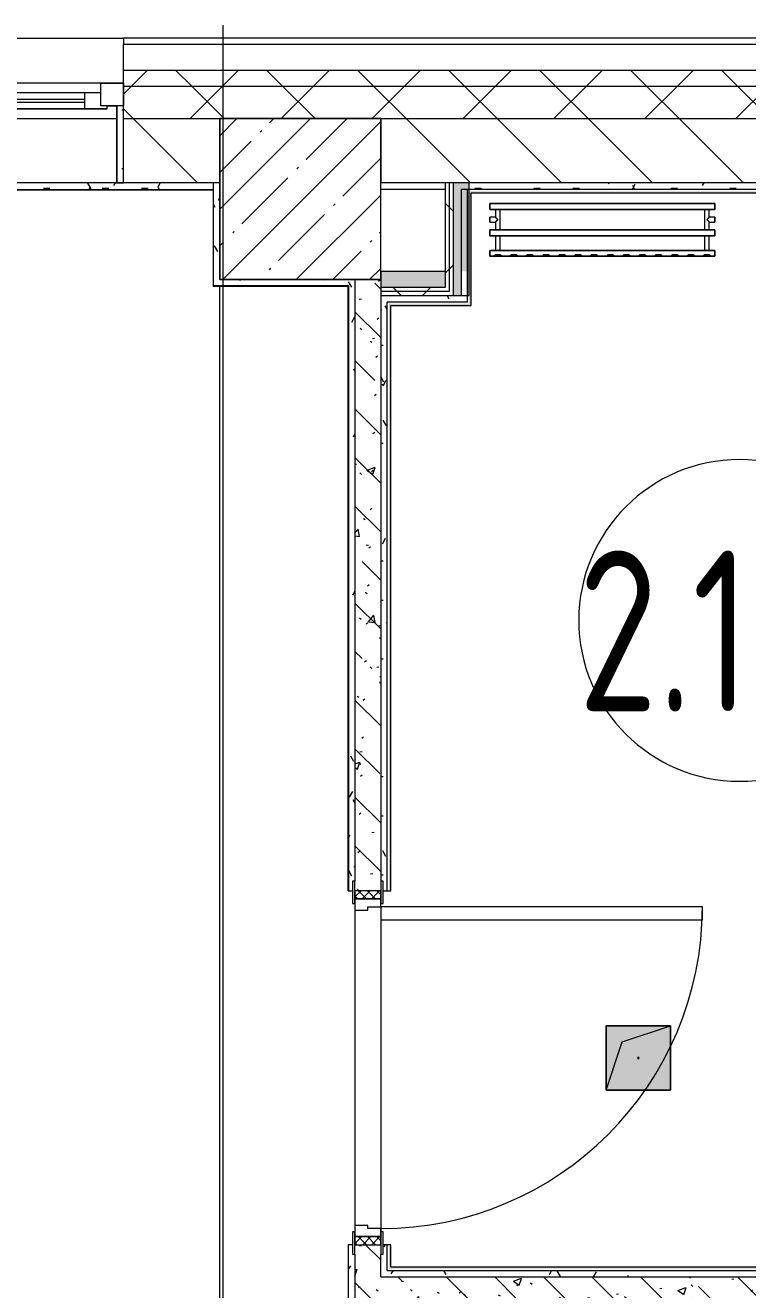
# Model space of a CAD drawing. Header units: millimetres. Extents: x -1113 to 415037, y -3642 to 354837.
# Drawn here: x 228817 to 231063, y 23460 to 27390 of the extents above; entities that cross this region are included whole.
import ezdxf

# ---------------------------------------------------------------- set-up
doc = ezdxf.new("R2010")
doc.units = ezdxf.units.MM
for name, color, linetype, lineweight in [('A-AREA-IDEN', 7, 'Continuous', 9), ('A-DOOR-2', 7, 'Continuous', 5), ('A-DOOR-FRAM-2', 7, 'Continuous', 5), ('A-FLOR', 7, 'Continuous', 9), ('A-GENM', 7, 'Continuous', 9), ('A-GLAZ', 7, 'Continuous', 9), ('A-GLAZ-1', 7, 'Continuous', 5), ('A-WALL', 7, 'Continuous', 5), ('I-WALL', 7, 'Continuous', 5), ('S-COLS', 7, 'Continuous', 9), ('S-COLS-1', 7, 'Continuous', 5), ('Оси', 7, 'Continuous', 9)]:
    doc.layers.add(name, color=color, linetype=linetype, lineweight=lineweight)
doc.layers.add('A-AREA-PATT-2', color=7, linetype='Continuous', lineweight=5, true_color=0xcde0ef, transparency=1)
for name, color, linetype, lineweight, true_color in [('A-DOOR-1', 7, 'Continuous', 5, 0xc0c0c0), ('A-DOOR-FRAM-1', 7, 'Continuous', 5, 0xc0c0c0), ('A-WALL-1', 9, 'Continuous', 5, 0x808080), ('A-WALL-FNSH-1', 9, 'Continuous', 5, 0x808080), ('M-EQPM-1', 7, 'Continuous', 9, 0xb2b2b2)]:
    doc.layers.add(name, color=color, linetype=linetype, lineweight=lineweight, true_color=true_color)
doc.styles.add('СПДС', font='ГОСТ тип А.ttf', dxfattribs={"width": 0.9})
pattern_1 = [(135, (148772.12, -1e-08), (-150.8683, -150.8683), [213.36, -35.56, 7.112, -35.56]), (135, (148772.12, 150.77), (-150.8683, -150.8683), []), (50, (148772.12, -1e-08), (255.05767, -22.3145), [26.67, -293.37]), (355, (148772.12, -1e-08), (-49.3404, 267.47914), [21.336, -234.696]), (100.451, (148793.38, -1.86), (205.7195, 245.16356), [22.666, -249.326]), (46.184, (148772.12, 71.12), (379.511, -58.86), [40.005, -440.055]), (96.636, (148803.75, 66.2), (332.3634, 346.3991), [33.999, -373.989]), (351.184, (148772.12, 71.12), (332.3669, 346.3953), [32.004, -352.044]), (21, (148807.68, 53.34), (212.26017, -143.1711), [26.67, -293.37]), (326, (148807.68, 53.34), (86.5224, 257.8632), [21.336, -234.696]), (71.451, (148825.37, 41.4), (298.78395, 114.6901), [22.666, -249.326]), (37.5, (148772.12, -1e-08), (4.32385, 118.37751), [6.706, -225.146, 6.706, -231.546, -235.585]), (37.5, (148772.12, -1e-08), (4.32385, 118.37751), [-470.103, 6.706, -228.879]), (7.5, (148772.12, -1e-08), (93.54758, 140.2533), [6.706, -129.134, 6.706, -219.812, -89.789]), (7.5, (148772.12, -1e-08), (93.54758, 140.2533), [-362.356, 6.706, -83.083]), (327.5, (148692.82, -1e-08), (189.82734, -8.02019), [6.706, -82.194, 6.706, -270.662, -368.046]), (327.5, (148692.82, -1e-08), (189.82734, -8.02019), [-366.268, 6.706, -361.34]), (317.5, (148657.26, -1e-08), (207.38114, 35.59764), [6.706, -108.864, 6.706, -177.495, -261.366]), (317.5, (148657.26, -1e-08), (207.38114, 35.59764), [-299.771, 6.706, -254.66])]
pattern_2 = [(45, (148772.12, -1e-08), (-141.42136, 141.42136), []), (135, (148772.12, -1e-08), (-141.42136, -141.42136), [])]
pattern_3 = [(0, (148772.123, -1e-08), (243.84, 60.96), [20.117, -162.763, 20.117, -162.763, -975.36]), (0, (148772.123, -1e-08), (243.84, 60.96), [-365.76, 20.117, -345.643, 20.117, -162.763, -426.72]), (0, (148772.123, -1e-08), (243.84, 60.96), [-914.4, 20.117, -101.803, 20.117, -284.683]), (120, (148863.563, 30.48), (-174.71291, 180.691634), [20.117, -162.763, 20.117, -162.763, -975.36]), (120, (148863.563, 30.48), (-174.71291, 180.691634), [-365.76, 20.117, -345.643, 20.117, -162.763, -426.72]), (120, (148863.563, 30.48), (-174.71291, 180.691634), [-914.4, 20.117, -101.803, 20.117, -284.683]), (240, (148894.043, 152.4), (-69.12709, -241.651634), [20.117, -162.763, 20.117, -162.763, -975.36]), (240, (148894.043, 152.4), (-69.12709, -241.651634), [-365.76, 20.117, -345.643, 20.117, -162.763, -426.72]), (240, (148894.043, 152.4), (-69.12709, -241.651634), [-914.4, 20.117, -101.803, 20.117, -284.683])]
pattern_4 = [(45, (148772.12, -1e-08), (-212.132, 212.132), []), (135, (148772.12, -1e-08), (-212.132, -212.132), [])]

# ---------------------------------------------------------------- blocks, each defined once
blk = doc.blocks.new('110_Дверь_СКБ_1Ст_Внутренняя1 - Д-4 1100x2100h_су мгн-32391219-Объем проектирования 2 этажа')
at = {"layer": 'A-DOOR-2'}
h = blk.add_hatch(dxfattribs=at)
h.set_pattern_fill('FP_199', color=256, style=0, pattern_type=2)
h.set_pattern_definition([(135, (1751.41, 104.685), (-14.14214, -14.14214), []), (225, (1751.41, 104.685), (14.14214, -14.14214), [])])
h.paths.add_polyline_path([(562.5, -18.8), (562.5, 40), (537.5, 38.2), (537.5, -40), (562.5, -40)])
at = {"layer": 'A-DOOR-FRAM-2'}
h = blk.add_hatch(dxfattribs=at)
h.set_pattern_fill('FP_200', color=256, style=0, pattern_type=2)
h.set_pattern_definition([(45, (-371.384, 104.685), (-14.1421, 14.1421), []), (135, (-371.384, 104.685), (-14.1421, -14.1421), [])])
h.paths.add_polyline_path([(-512.5, -39.7), (-512.5, 40), (-537.5, 40), (-537.5, -40), (-512.5, -40)])
at = {"layer": 'A-DOOR-1'}
for p, q in [((-487.5, 1040), (-487.5, 40)), ((-447.5, 1040), (-487.5, 1040)), ((-447.5, 40), (-447.5, 1040)), ((-487.5, 40), (-447.5, 40))]:
    blk.add_line(p, q, dxfattribs=at)
blk.add_arc((-487.5, 40), 1000, 360, 90, dxfattribs=at)
at = {"layer": 'A-DOOR-FRAM-1'}
for p, q in [((-497.5, 48), (-567.5, 48)), ((-567.5, 48), (-567.5, 40)), ((-567.5, 40), (-497.5, 40)), ((-512.5, 40), (-537.5, 40)), ((-537.5, 40), (-537.5, -40)), ((-487.5, 40), (-512.5, 40)), ((-512.5, 40), (-512.5, -40)), ((-512.5, -40), (-512.5, 40)), ((-497.5, 40), (-512.5, 40)), ((-512.5, 40), (-512.5, 39)), ((-497.5, 40), (-497.5, 48)), ((-497.5, 39), (-497.5, 40)), ((-487.5, 0), (-487.5, 40)), ((512.5, 40), (512.5, 0)), ((537.5, 40), (512.5, 40)), ((592.5, 48), (522.5, 48)), ((522.5, 48), (522.5, 40)), ((537.5, 40), (522.5, 40)), ((522.5, 40), (522.5, 39)), ((522.5, 40), (592.5, 40)), ((537.5, -40), (537.5, 40)), ((562.5, 40), (537.5, 40)), ((537.5, 40), (537.5, -40)), ((537.5, 39), (537.5, 40)), ((562.5, -40), (562.5, 40)), ((592.5, 40), (592.5, 48)), ((-512.5, 39), (-497.5, 39)), ((-477.5, 0), (-487.5, 0)), ((-477.5, -40), (-477.5, 0)), ((512.5, 0), (502.5, 0)), ((502.5, 0), (502.5, -40)), ((522.5, 39), (537.5, 39)), ((-497.5, -39), (-512.5, -39)), ((-512.5, -39), (-512.5, -40)), ((-497.5, -40), (-497.5, -39)), ((537.5, -39), (522.5, -39)), ((522.5, -39), (522.5, -40)), ((537.5, -40), (537.5, -39)), ((-497.5, -40), (-567.5, -40)), ((-567.5, -40), (-567.5, -48)), ((-567.5, -48), (-497.5, -48)), ((-537.5, -40), (-512.5, -40)), ((-512.5, -40), (-477.5, -40)), ((-512.5, -40), (-497.5, -40)), ((-497.5, -48), (-497.5, -40)), ((502.5, -40), (537.5, -40)), ((522.5, -40), (537.5, -40)), ((592.5, -40), (522.5, -40)), ((522.5, -40), (522.5, -48)), ((522.5, -48), (592.5, -48)), ((537.5, -40), (562.5, -40)), ((592.5, -48), (592.5, -40))]:
    blk.add_line(p, q, dxfattribs=at)
blk = doc.blocks.new('120_Окно_СКБ_2Ст - 120_Окно_СКБ_2Ст 2500х2500 _мал створка справа_-23206729-Объем проектирования 2 этажа')
at = {"layer": 'A-GLAZ'}
for p, q in [((-1250, -75), (-1250, -5)), ((-1250, -5), (-1180, -5)), ((-1180, -5), (-1180, -75)), ((350, -35), (-1180, -35)), ((-1180, -35), (-1180, -75)), ((-1130, -85), (-1130, -35)), ((300, -85), (300, -35)), ((350, -75), (350, -5)), ((350, -5), (420, -5)), ((350, -75), (350, -35)), ((420, -5), (420, -75)), ((1180, -35), (420, -35)), ((420, -35), (420, -75)), ((470, -85), (470, -35)), ((1130, -85), (1130, -35)), ((1180, -75), (1180, -5)), ((1180, -5), (1250, -5)), ((1180, -75), (1180, -35)), ((1250, -5), (1250, -75)), ((-1180, -75), (-1250, -75)), ((-1180, -75), (-1200, -75)), ((-1200, -75), (-1200, -85)), ((420, -75), (350, -75)), ((370, -75), (350, -75)), ((370, -85), (370, -75)), ((420, -75), (400, -75)), ((400, -75), (400, -85)), ((1250, -75), (1180, -75)), ((1200, -75), (1180, -75)), ((1200, -85), (1200, -75)), ((-1200, -85), (370, -85)), ((370, -85), (-1200, -85)), ((400, -85), (1200, -85)), ((1200, -85), (400, -85))]:
    blk.add_line(p, q, dxfattribs=at)
at = {"layer": 'A-GLAZ-1'}
for p, q in [((1250, -5), (-1250, -5)), ((-1230, -75), (-1200, -75)), ((-1130, -55), (300, -55)), ((300, -65), (-1130, -65)), ((370, -75), (400, -75)), ((470, -55), (1130, -55)), ((1130, -65), (470, -65)), ((1200, -75), (1230, -75))]:
    blk.add_line(p, q, dxfattribs=at)
blk = doc.blocks.new('GM_Отверстие прямоугольное _в плите_ - Отверстие-V379-Объем проектирования 2 этажа')
at = {"layer": 'A-GENM'}
for p, q in [((-100, -100), (-100, 100)), ((-100, 100), (100, 100)), ((100, 100), (-100, 100)), ((-100, 100), (-100, -100)), ((-50, 50), (100, 100)), ((100, 100), (100, -100)), ((100, -100), (100, 100)), ((-100, -100), (-50, 50)), ((100, -100), (-100, -100)), ((-100, -100), (100, -100))]:
    blk.add_line(p, q, dxfattribs=at)
for start, end in [(360, 180), (180, 360)]:
    blk.add_arc((0, 0), 2.5, start, end, dxfattribs=at)
blk = doc.blocks.new('radiator_prado_classic_z_tip_30_po exemplyaru - Classic Z Тип 30-500-V457-Объем проектирования 2 этажа')
at = {"layer": 'M-EQPM-1'}
for p, q in [((0, 228), (0, 210)), ((700, 228), (0, 228)), ((0, 210), (0, 228)), ((0, 228), (12.5, 228)), ((0, 210), (700, 210)), ((17.8, 210), (0, 210)), ((12.5, 228), (37.5, 228)), ((37.5, 228), (12.5, 228)), ((12.5, 228), (37.5, 228)), ((12.5, 228), (17.5, 223)), ((12.5, 228), (17.5, 223)), ((32.5, 223), (17.5, 223)), ((17.5, 223), (32.5, 223)), ((17.5, 210), (17.5, 164)), ((17.5, 210), (17.5, 164)), ((17.8, 210), (17.5, 210)), ((17.5, 210), (17.8, 210)), ((17.8, 210), (17.5, 210)), ((17.5, 210), (26.9, 210)), ((28.7, 210), (17.8, 210)), ((17.8, 210), (32.2, 210)), ((32.2, 210), (17.8, 210)), ((26.9, 210), (32.5, 210)), ((32.2, 210), (28.7, 210)), ((32.5, 210), (32.2, 210)), ((32.2, 210), (32.5, 210)), ((32.5, 210), (32.2, 210)), ((667.8, 210), (32.2, 210)), ((32.5, 223), (37.5, 228)), ((37.5, 228), (32.5, 223)), ((32.5, 164), (32.5, 210)), ((32.5, 164), (32.5, 210)), ((37.5, 228), (62.5, 228)), ((62.5, 228), (87.5, 228)), ((87.5, 228), (62.5, 228)), ((62.5, 228), (87.5, 228)), ((62.5, 228), (67.5, 223)), ((62.5, 228), (67.5, 223)), ((82.5, 223), (67.5, 223)), ((67.5, 223), (82.5, 223)), ((82.5, 223), (87.5, 228)), ((87.5, 228), (82.5, 223)), ((87.5, 228), (112.5, 228)), ((112.5, 228), (137.5, 228)), ((137.5, 228), (112.5, 228)), ((112.5, 228), (137.5, 228)), ((112.5, 228), (117.5, 223)), ((112.5, 228), (117.5, 223)), ((132.5, 223), (117.5, 223)), ((117.5, 223), (132.5, 223)), ((132.5, 223), (137.5, 228)), ((137.5, 228), (132.5, 223)), ((137.5, 228), (162.5, 228)), ((162.5, 228), (187.5, 228)), ((187.5, 228), (162.5, 228)), ((162.5, 228), (187.5, 228)), ((162.5, 228), (167.5, 223)), ((162.5, 228), (167.5, 223)), ((182.5, 223), (167.5, 223)), ((167.5, 223), (182.5, 223)), ((182.5, 223), (187.5, 228)), ((187.5, 228), (182.5, 223)), ((187.5, 228), (212.5, 228)), ((212.5, 228), (237.5, 228)), ((237.5, 228), (212.5, 228)), ((212.5, 228), (237.5, 228)), ((212.5, 228), (217.5, 223)), ((212.5, 228), (217.5, 223)), ((232.5, 223), (217.5, 223)), ((217.5, 223), (232.5, 223)), ((232.5, 223), (237.5, 228)), ((237.5, 228), (232.5, 223)), ((237.5, 228), (262.5, 228)), ((262.5, 228), (287.5, 228)), ((287.5, 228), (262.5, 228)), ((262.5, 228), (287.5, 228)), ((262.5, 228), (267.5, 223)), ((262.5, 228), (267.5, 223)), ((282.5, 223), (267.5, 223)), ((267.5, 223), (282.5, 223)), ((282.5, 223), (287.5, 228)), ((287.5, 228), (282.5, 223)), ((287.5, 228), (312.5, 228)), ((312.5, 228), (337.5, 228)), ((337.5, 228), (312.5, 228)), ((312.5, 228), (337.5, 228)), ((312.5, 228), (317.5, 223)), ((312.5, 228), (317.5, 223)), ((332.5, 223), (317.5, 223)), ((317.5, 223), (332.5, 223)), ((332.5, 223), (337.5, 228)), ((337.5, 228), (332.5, 223)), ((337.5, 228), (362.5, 228)), ((362.5, 228), (387.5, 228)), ((387.5, 228), (362.5, 228)), ((362.5, 228), (387.5, 228)), ((362.5, 228), (367.5, 223)), ((362.5, 228), (367.5, 223)), ((382.5, 223), (367.5, 223)), ((367.5, 223), (382.5, 223)), ((382.5, 223), (387.5, 228)), ((387.5, 228), (382.5, 223)), ((387.5, 228), (412.5, 228)), ((412.5, 228), (437.5, 228)), ((437.5, 228), (412.5, 228)), ((412.5, 228), (437.5, 228)), ((412.5, 228), (417.5, 223)), ((412.5, 228), (417.5, 223)), ((432.5, 223), (417.5, 223)), ((417.5, 223), (432.5, 223)), ((432.5, 223), (437.5, 228)), ((437.5, 228), (432.5, 223)), ((437.5, 228), (462.5, 228)), ((462.5, 228), (487.5, 228)), ((487.5, 228), (462.5, 228)), ((462.5, 228), (487.5, 228)), ((462.5, 228), (467.5, 223)), ((462.5, 228), (467.5, 223)), ((482.5, 223), (467.5, 223)), ((467.5, 223), (482.5, 223)), ((482.5, 223), (487.5, 228)), ((487.5, 228), (482.5, 223)), ((487.5, 228), (512.5, 228)), ((512.5, 228), (537.5, 228)), ((537.5, 228), (512.5, 228)), ((512.5, 228), (537.5, 228)), ((512.5, 228), (517.5, 223)), ((512.5, 228), (517.5, 223)), ((532.5, 223), (517.5, 223)), ((517.5, 223), (532.5, 223)), ((532.5, 223), (537.5, 228)), ((537.5, 228), (532.5, 223)), ((537.5, 228), (562.5, 228)), ((562.5, 228), (587.5, 228)), ((587.5, 228), (562.5, 228)), ((562.5, 228), (587.5, 228)), ((562.5, 228), (567.5, 223)), ((562.5, 228), (567.5, 223)), ((582.5, 223), (567.5, 223)), ((567.5, 223), (582.5, 223)), ((582.5, 223), (587.5, 228)), ((587.5, 228), (582.5, 223)), ((587.5, 228), (612.5, 228)), ((612.5, 228), (637.5, 228)), ((637.5, 228), (612.5, 228)), ((612.5, 228), (637.5, 228)), ((612.5, 228), (617.5, 223)), ((617.5, 223), (612.5, 228)), ((632.5, 223), (617.5, 223)), ((617.5, 223), (632.5, 223)), ((632.5, 223), (637.5, 228)), ((637.5, 228), (632.5, 223)), ((637.5, 228), (662.5, 228)), ((662.5, 228), (687.5, 228)), ((687.5, 228), (662.5, 228)), ((662.5, 228), (687.5, 228)), ((662.5, 228), (667.5, 223)), ((662.5, 228), (667.5, 223)), ((682.5, 223), (667.5, 223)), ((667.5, 223), (682.5, 223)), ((667.5, 210), (667.5, 164)), ((667.5, 210), (667.5, 164)), ((667.8, 210), (667.5, 210)), ((667.5, 210), (671.2, 210)), ((667.8, 210), (667.5, 210)), ((667.5, 210), (667.8, 210)), ((682.2, 210), (667.8, 210)), ((668.5, 210), (667.8, 210)), ((667.8, 210), (682.2, 210)), ((669.7, 210), (668.5, 210)), ((673.1, 210), (669.7, 210)), ((671.2, 210), (682.5, 210)), ((675, 210), (673.1, 210)), ((678.7, 210), (675, 210)), ((680.3, 210), (678.7, 210)), ((681.5, 210), (680.3, 210)), ((682.2, 210), (681.5, 210)), ((682.5, 210), (682.2, 210)), ((682.5, 210), (682.2, 210)), ((682.2, 210), (682.5, 210)), ((700, 210), (682.2, 210)), ((682.5, 223), (687.5, 228)), ((687.5, 228), (682.5, 223)), ((682.5, 164), (682.5, 210)), ((682.5, 164), (682.5, 210)), ((687.5, 228), (700, 228)), ((700, 210), (700, 228)), ((700, 228), (700, 210)), ((700, 164), (0, 164)), ((0, 164), (0, 146)), ((0, 146), (0, 164)), ((0, 164), (17.8, 164)), ((17.8, 164), (17.5, 164)), ((17.5, 164), (17.8, 164)), ((17.8, 164), (17.5, 164)), ((17.5, 164), (17.8, 164)), ((32.2, 164), (17.8, 164)), ((17.8, 164), (32.2, 164)), ((32.2, 164), (17.8, 164)), ((17.8, 164), (32.2, 164)), ((32.5, 164), (32.2, 164)), ((32.2, 164), (32.5, 164)), ((32.5, 164), (32.2, 164)), ((32.2, 164), (32.5, 164)), ((32.2, 164), (667.8, 164)), ((667.8, 164), (667.5, 164)), ((667.5, 164), (669.7, 164)), ((667.8, 164), (667.5, 164)), ((667.5, 164), (667.8, 164)), ((682.2, 164), (667.8, 164)), ((673.1, 164), (667.8, 164)), ((667.8, 164), (682.2, 164)), ((669.7, 164), (671.2, 164)), ((671.2, 164), (673.1, 164)), ((673.1, 164), (675, 164)), ((681.5, 164), (673.1, 164)), ((675, 164), (676.9, 164)), ((676.9, 164), (678.7, 164)), ((678.7, 164), (680.3, 164)), ((680.3, 164), (681.5, 164)), ((681.5, 164), (682.2, 164)), ((682.2, 164), (681.5, 164)), ((682.5, 164), (682.2, 164)), ((682.2, 164), (682.5, 164)), ((682.5, 164), (682.2, 164)), ((682.2, 164), (682.5, 164)), ((682.2, 164), (700, 164)), ((700, 146), (700, 164)), ((700, 164), (700, 146)), ((0, 146), (700, 146)), ((18.5, 146), (0, 146)), ((17.5, 121.5), (0, 121.5)), ((17.5, 121.5), (0, 121.5)), ((0, 121.5), (0, 120.5)), ((0, 106.5), (0, 121.5)), ((0, 120.5), (0, 112.1)), ((0, 120.5), (0, 119.3)), ((0, 119.3), (0, 120.5)), ((0, 120.5), (0, 120.5)), ((0, 119.3), (0, 117.8)), ((0, 114), (0, 119.3)), ((17.5, 146), (17.5, 121.5)), ((17.5, 146), (17.5, 121.5)), ((17.5, 146), (18.5, 146)), ((18.5, 146), (17.5, 146)), ((17.5, 146), (18.5, 146)), ((19.7, 146), (17.5, 146)), ((18.5, 146), (28.7, 146)), ((32.2, 146), (18.5, 146)), ((18.5, 146), (32.2, 146)), ((32.5, 146), (19.7, 146)), ((28.7, 146), (30.3, 146)), ((30.3, 146), (32.2, 146)), ((32.2, 146), (32.5, 146)), ((32.5, 146), (32.2, 146)), ((32.2, 146), (32.5, 146)), ((667.8, 146), (32.2, 146)), ((32.5, 82), (32.5, 146)), ((32.5, 82), (32.5, 146)), ((667.5, 146), (667.5, 82)), ((667.5, 146), (667.5, 82)), ((667.5, 146), (667.8, 146)), ((673.1, 146), (667.5, 146)), ((667.5, 146), (667.8, 146)), ((667.8, 146), (667.5, 146)), ((667.8, 146), (681.5, 146)), ((667.8, 146), (668.5, 146)), ((681.5, 146), (667.8, 146)), ((668.5, 146), (671.2, 146)), ((671.2, 146), (681.5, 146)), ((682.5, 146), (673.1, 146)), ((681.5, 146), (682.5, 146)), ((681.5, 146), (682.2, 146)), ((682.2, 146), (681.5, 146)), ((700, 146), (681.5, 146)), ((682.2, 146), (682.5, 146)), ((682.5, 146), (682.2, 146)), ((682.5, 121.5), (682.5, 146)), ((682.5, 121.5), (682.5, 146)), ((700, 121.5), (682.5, 121.5)), ((700, 121.5), (682.5, 121.5)), ((700, 121.5), (700, 106.5)), ((700, 120.5), (700, 121.5)), ((700, 121.5), (700, 120.5)), ((700, 120.5), (700, 121.5)), ((700, 119.3), (700, 120.5)), ((700, 120.5), (700, 108.7)), ((700, 107.5), (700, 120.5)), ((700, 117.8), (700, 119.3)), ((0, 117.8), (0, 114)), ((0, 114), (0, 110.3)), ((0, 108.7), (0, 114)), ((0, 112.1), (0, 107.5)), ((0, 110.3), (0, 108.7)), ((0, 108.7), (0, 107.5)), ((0, 107.5), (0, 108.7)), ((0, 107.5), (0, 106.5)), ((0, 107.5), (0, 107.5)), ((0, 106.5), (17.5, 106.5)), ((0, 106.5), (17.5, 106.5)), ((700, 82), (0, 82)), ((0, 82), (0, 64)), ((0, 64), (0, 82)), ((0, 82), (18.5, 82)), ((17.5, 106.5), (17.5, 82)), ((17.5, 106.5), (17.5, 82)), ((17.8, 82), (17.5, 82)), ((17.5, 82), (18.5, 82)), ((17.8, 82), (17.5, 82)), ((17.5, 82), (28.7, 82)), ((18.5, 82), (17.8, 82)), ((18.5, 82), (17.8, 82)), ((21.3, 82), (18.5, 82)), ((18.5, 82), (32.2, 82)), ((32.2, 82), (18.5, 82)), ((23.1, 82), (21.3, 82)), ((25, 82), (23.1, 82)), ((32.2, 82), (25, 82)), ((28.7, 82), (31.5, 82)), ((31.5, 82), (32.5, 82)), ((32.5, 82), (32.2, 82)), ((32.2, 82), (32.5, 82)), ((32.5, 82), (32.2, 82)), ((32.2, 82), (667.8, 82)), ((667.8, 82), (667.5, 82)), ((667.5, 82), (673.1, 82)), ((667.8, 82), (667.5, 82)), ((667.5, 82), (667.8, 82)), ((681.5, 82), (667.8, 82)), ((671.2, 82), (667.8, 82)), ((667.8, 82), (681.5, 82)), ((676.9, 82), (671.2, 82)), ((673.1, 82), (682.5, 82)), ((680.3, 82), (676.9, 82)), ((681.5, 82), (680.3, 82)), ((682.5, 82), (681.5, 82)), ((682.2, 82), (681.5, 82)), ((681.5, 82), (682.2, 82)), ((681.5, 82), (700, 82)), ((682.5, 82), (682.2, 82)), ((682.2, 82), (682.5, 82)), ((682.5, 82), (682.5, 106.5)), ((682.5, 106.5), (700, 106.5)), ((682.5, 82), (682.5, 106.5)), ((682.5, 106.5), (700, 106.5)), ((700, 115.9), (700, 117.8)), ((700, 114), (700, 115.9)), ((700, 112.1), (700, 114)), ((700, 110.3), (700, 112.1)), ((700, 108.7), (700, 110.3)), ((700, 107.5), (700, 108.7)), ((700, 108.7), (700, 107.5)), ((700, 106.5), (700, 107.5)), ((700, 107.5), (700, 106.5)), ((700, 106.5), (700, 107.5)), ((700, 64), (700, 82)), ((700, 82), (700, 64)), ((700, 64), (0, 64)), ((0, 64), (700, 64))]:
    blk.add_line(p, q, dxfattribs=at)
for points, knots in [([(18.5, 120.5), (18.4, 120.6), (18.3, 120.7), (18.1, 120.9), (17.9, 121.1), (17.8, 121.2), (17.7, 121.3), (17.5, 121.5), (17.5, 121.5), (17.5, 121.5)], [0.7142857, 0.7142857, 0.7142857, 0.7142857, 0.75, 0.7857143, 0.8214286, 0.8571429, 0.8928571, 0.9285714, 1, 1, 1, 1]), ([(17.5, 121.5), (17.5, 121.5), (17.5, 121.5), (17.7, 121.3), (17.8, 121.2), (17.9, 121.1), (18.1, 120.9), (18.3, 120.7), (18.4, 120.6), (18.5, 120.5)], [0, 0, 0, 0, 0.0714286, 0.1071429, 0.1428571, 0.1785714, 0.2142857, 0.25, 0.2857143, 0.2857143, 0.2857143, 0.2857143]), ([(17.5, 121.5), (17.5, 121.5), (17.5, 121.5), (17.7, 121.3), (17.8, 121.2), (17.9, 121.1), (18.1, 120.9), (18.3, 120.7), (18.4, 120.6), (18.5, 120.5)], [0, 0, 0, 0, 0.0714286, 0.1071429, 0.1428571, 0.1785714, 0.2142857, 0.25, 0.2857143, 0.2857143, 0.2857143, 0.2857143]), ([(25, 114), (24.5, 114.5), (23.6, 115.4), (22.4, 116.6), (21.6, 117.4), (21.1, 117.9), (20.8, 118.2), (20.5, 118.5), (20.2, 118.8), (19.8, 119.1), (19.6, 119.4), (19.3, 119.7), (19, 120), (18.7, 120.3), (18.5, 120.5), (18.3, 120.7), (18.1, 120.9), (17.9, 121.1), (17.8, 121.2), (17.7, 121.3), (17.5, 121.5), (17.5, 121.5), (17.5, 121.5)], [0, 0, 0, 0, 0.142857, 0.285714, 0.357143, 0.392857, 0.428571, 0.464286, 0.5, 0.535714, 0.571429, 0.607143, 0.642857, 0.678571, 0.714286, 0.75, 0.785714, 0.821429, 0.857143, 0.892857, 0.928571, 1, 1, 1, 1]), ([(22.1, 116.9), (21.9, 117.1), (21.6, 117.4), (21.1, 117.9), (20.8, 118.2), (20.5, 118.5), (20.2, 118.8), (19.9, 119.2), (19.7, 119.3), (19.6, 119.4)], [0.2857143, 0.2857143, 0.2857143, 0.2857143, 0.3571429, 0.3928571, 0.4285714, 0.4642857, 0.5, 0.5357143, 0.5714286, 0.5714286, 0.5714286, 0.5714286]), ([(19.6, 119.4), (19.7, 119.3), (19.9, 119.2), (20.3, 118.7), (20.7, 118.3), (21.1, 117.9), (21.6, 117.4), (21.9, 117.1), (22.1, 116.9)], [0.4285714, 0.4285714, 0.4285714, 0.4285714, 0.4642857, 0.5, 0.5714286, 0.6071429, 0.6428571, 0.7142857, 0.7142857, 0.7142857, 0.7142857]), ([(19.6, 119.4), (19.7, 119.3), (19.8, 119.1), (20.3, 118.7), (20.7, 118.3), (21.1, 117.9), (21.6, 117.4), (21.9, 117.1), (22.1, 116.9)], [0.4285714, 0.4285714, 0.4285714, 0.4285714, 0.4642857, 0.5, 0.5714286, 0.6071429, 0.6428571, 0.7142857, 0.7142857, 0.7142857, 0.7142857]), ([(675, 114), (675.5, 114.5), (676.4, 115.4), (677.6, 116.6), (678.4, 117.4), (678.9, 117.9), (679.2, 118.2), (679.5, 118.5), (679.8, 118.8), (680.1, 119.2), (680.4, 119.4), (680.7, 119.7), (681, 120), (681.3, 120.3), (681.5, 120.5), (681.7, 120.7), (681.9, 120.9), (682.1, 121.1), (682.2, 121.2), (682.3, 121.3), (682.5, 121.5), (682.5, 121.5), (682.5, 121.5)], [0, 0, 0, 0, 0.142857, 0.285714, 0.357143, 0.392857, 0.428571, 0.464286, 0.5, 0.535714, 0.571429, 0.607143, 0.642857, 0.678571, 0.714286, 0.75, 0.785714, 0.821429, 0.857143, 0.892857, 0.928571, 1, 1, 1, 1]), ([(680.4, 119.4), (680.3, 119.3), (680.1, 119.2), (679.7, 118.7), (679.3, 118.3), (678.9, 117.9), (678.4, 117.4), (678.1, 117.1), (677.9, 116.9)], [0.4285714, 0.4285714, 0.4285714, 0.4285714, 0.4642857, 0.5, 0.5714286, 0.6071429, 0.6428571, 0.7142857, 0.7142857, 0.7142857, 0.7142857]), ([(677.9, 116.9), (678.1, 117.1), (678.4, 117.4), (678.9, 117.9), (679.2, 118.2), (679.5, 118.5), (679.8, 118.8), (680.1, 119.2), (680.3, 119.3), (680.4, 119.4)], [0.2857143, 0.2857143, 0.2857143, 0.2857143, 0.3571429, 0.3928571, 0.4285714, 0.4642857, 0.5, 0.5357143, 0.5714286, 0.5714286, 0.5714286, 0.5714286]), ([(679.2, 118.2), (679.1, 118.1), (678.9, 117.9), (678.4, 117.4), (678.1, 117.1), (677.9, 116.9)], [0.5714286, 0.5714286, 0.5714286, 0.5714286, 0.6071429, 0.6428571, 0.7142857, 0.7142857, 0.7142857, 0.7142857]), ([(680.4, 119.4), (680.3, 119.3), (680.1, 119.2), (679.7, 118.7), (679.4, 118.4), (679.2, 118.2)], [0.4285714, 0.4285714, 0.4285714, 0.4285714, 0.4642857, 0.5, 0.5714286, 0.5714286, 0.5714286, 0.5714286]), ([(682.5, 121.5), (682.5, 121.5), (682.5, 121.5), (682.3, 121.3), (682.2, 121.2), (682.1, 121.1), (681.9, 120.9), (681.7, 120.7), (681.6, 120.6), (681.5, 120.5)], [0, 0, 0, 0, 0.0714286, 0.1071429, 0.1428571, 0.1785714, 0.2142857, 0.25, 0.2857143, 0.2857143, 0.2857143, 0.2857143]), ([(682.5, 121.5), (682.5, 121.5), (682.5, 121.5), (682.3, 121.3), (682.2, 121.2), (682.1, 121.1), (681.9, 120.9), (681.7, 120.7), (681.6, 120.6), (681.5, 120.5)], [0, 0, 0, 0, 0.0714286, 0.1071429, 0.1428571, 0.1785714, 0.2142857, 0.25, 0.2857143, 0.2857143, 0.2857143, 0.2857143]), ([(681.5, 120.5), (681.6, 120.6), (681.7, 120.7), (681.9, 120.9), (682.1, 121.1), (682.2, 121.2), (682.3, 121.3), (682.5, 121.5), (682.5, 121.5), (682.5, 121.5)], [0.7142857, 0.7142857, 0.7142857, 0.7142857, 0.75, 0.7857143, 0.8214286, 0.8571429, 0.8928571, 0.9285714, 1, 1, 1, 1]), ([(17.5, 106.5), (17.5, 106.5), (17.5, 106.5), (17.7, 106.7), (17.8, 106.8), (17.9, 106.9), (18.1, 107.1), (18.3, 107.3), (18.5, 107.5), (18.7, 107.7), (19, 108), (19.3, 108.3), (19.6, 108.6), (19.8, 108.9), (20.3, 109.3), (20.7, 109.7), (21.1, 110.1), (21.6, 110.6), (22.4, 111.4), (23.6, 112.6), (24.5, 113.5), (25, 114)], [0, 0, 0, 0, 0.071429, 0.107143, 0.142857, 0.178571, 0.214286, 0.25, 0.285714, 0.321429, 0.357143, 0.392857, 0.428571, 0.464286, 0.5, 0.571429, 0.607143, 0.642857, 0.714286, 0.857143, 1, 1, 1, 1]), ([(17.5, 106.5), (17.5, 106.5), (17.5, 106.5), (17.7, 106.7), (17.8, 106.8), (17.9, 106.9), (18.1, 107.1), (18.3, 107.3), (18.4, 107.4), (18.5, 107.5)], [0, 0, 0, 0, 0.0714286, 0.1071429, 0.1428571, 0.1785714, 0.2142857, 0.25, 0.2857143, 0.2857143, 0.2857143, 0.2857143]), ([(18.5, 107.5), (18.4, 107.4), (18.3, 107.3), (18.1, 107.1), (17.9, 106.9), (17.8, 106.8), (17.7, 106.7), (17.5, 106.5), (17.5, 106.5), (17.5, 106.5)], [0.7142857, 0.7142857, 0.7142857, 0.7142857, 0.75, 0.7857143, 0.8214286, 0.8571429, 0.8928571, 0.9285714, 1, 1, 1, 1]), ([(18.5, 107.5), (18.4, 107.4), (18.3, 107.3), (18.1, 107.1), (17.9, 106.9), (17.8, 106.8), (17.7, 106.7), (17.5, 106.5), (17.5, 106.5), (17.5, 106.5)], [0.7142857, 0.7142857, 0.7142857, 0.7142857, 0.75, 0.7857143, 0.8214286, 0.8571429, 0.8928571, 0.9285714, 1, 1, 1, 1]), ([(19.6, 108.6), (19.7, 108.7), (19.9, 108.8), (20.3, 109.3), (20.7, 109.7), (21.1, 110.1), (21.6, 110.6), (21.9, 110.9), (22.1, 111.1)], [0.4285714, 0.4285714, 0.4285714, 0.4285714, 0.4642857, 0.5, 0.5714286, 0.6071429, 0.6428571, 0.7142857, 0.7142857, 0.7142857, 0.7142857]), ([(22.1, 111.1), (21.9, 110.9), (21.6, 110.6), (21.1, 110.1), (20.8, 109.8), (20.5, 109.5), (20.2, 109.2), (19.9, 108.8), (19.7, 108.7), (19.6, 108.6)], [0.2857143, 0.2857143, 0.2857143, 0.2857143, 0.3571429, 0.3928571, 0.4285714, 0.4642857, 0.5, 0.5357143, 0.5714286, 0.5714286, 0.5714286, 0.5714286]), ([(22.1, 111.1), (21.9, 110.9), (21.6, 110.6), (21.1, 110.1), (20.8, 109.8), (20.5, 109.5), (20.2, 109.2), (19.8, 108.9), (19.7, 108.7), (19.6, 108.6)], [0.2857143, 0.2857143, 0.2857143, 0.2857143, 0.3571429, 0.3928571, 0.4285714, 0.4642857, 0.5, 0.5357143, 0.5714286, 0.5714286, 0.5714286, 0.5714286]), ([(682.5, 106.5), (682.5, 106.5), (682.5, 106.5), (682.3, 106.7), (682.2, 106.8), (682.1, 106.9), (681.9, 107.1), (681.7, 107.3), (681.5, 107.5), (681.3, 107.7), (681, 108), (680.7, 108.3), (680.4, 108.6), (680.1, 108.8), (679.7, 109.3), (679.3, 109.7), (678.9, 110.1), (678.4, 110.6), (677.6, 111.4), (676.4, 112.6), (675.5, 113.5), (675, 114)], [0, 0, 0, 0, 0.071429, 0.107143, 0.142857, 0.178571, 0.214286, 0.25, 0.285714, 0.321429, 0.357143, 0.392857, 0.428571, 0.464286, 0.5, 0.571429, 0.607143, 0.642857, 0.714286, 0.857143, 1, 1, 1, 1]), ([(677.9, 111.1), (678.1, 110.9), (678.4, 110.6), (678.9, 110.1), (679.2, 109.8), (679.5, 109.5), (679.8, 109.2), (680.1, 108.8), (680.3, 108.7), (680.4, 108.6)], [0.2857143, 0.2857143, 0.2857143, 0.2857143, 0.3571429, 0.3928571, 0.4285714, 0.4642857, 0.5, 0.5357143, 0.5714286, 0.5714286, 0.5714286, 0.5714286]), ([(677.9, 111.1), (678.1, 110.9), (678.4, 110.6), (678.9, 110.1), (679.1, 109.9), (679.2, 109.8)], [0.2857143, 0.2857143, 0.2857143, 0.2857143, 0.3571429, 0.3928571, 0.4285714, 0.4285714, 0.4285714, 0.4285714]), ([(680.4, 108.6), (680.3, 108.7), (680.1, 108.8), (679.7, 109.3), (679.3, 109.7), (678.9, 110.1), (678.4, 110.6), (678.1, 110.9), (677.9, 111.1)], [0.4285714, 0.4285714, 0.4285714, 0.4285714, 0.4642857, 0.5, 0.5714286, 0.6071429, 0.6428571, 0.7142857, 0.7142857, 0.7142857, 0.7142857]), ([(681.5, 107.5), (681.6, 107.4), (681.7, 107.3), (681.9, 107.1), (682.1, 106.9), (682.2, 106.8), (682.3, 106.7), (682.5, 106.5), (682.5, 106.5), (682.5, 106.5)], [0.7142857, 0.7142857, 0.7142857, 0.7142857, 0.75, 0.7857143, 0.8214286, 0.8571429, 0.8928571, 0.9285714, 1, 1, 1, 1]), ([(681.5, 107.5), (681.6, 107.4), (681.7, 107.3), (681.9, 107.1), (682.1, 106.9), (682.2, 106.8), (682.3, 106.7), (682.5, 106.5), (682.5, 106.5), (682.5, 106.5)], [0.7142857, 0.7142857, 0.7142857, 0.7142857, 0.75, 0.7857143, 0.8214286, 0.8571429, 0.8928571, 0.9285714, 1, 1, 1, 1]), ([(682.5, 106.5), (682.5, 106.5), (682.5, 106.5), (682.3, 106.7), (682.2, 106.8), (682.1, 106.9), (681.9, 107.1), (681.7, 107.3), (681.6, 107.4), (681.5, 107.5)], [0, 0, 0, 0, 0.0714286, 0.1071429, 0.1428571, 0.1785714, 0.2142857, 0.25, 0.2857143, 0.2857143, 0.2857143, 0.2857143])]:
    blk.add_open_spline(points, degree=3, knots=knots, dxfattribs=at)
for points in [[(19.6, 119.4), (19.5, 119.5), (19.3, 119.7), (19, 120), (18.7, 120.3), (18.6, 120.4), (18.5, 120.5)], [(18.5, 120.5), (18.6, 120.4), (18.7, 120.3), (19, 120), (19.3, 119.7), (19.5, 119.5), (19.6, 119.4)], [(18.5, 120.5), (18.6, 120.4), (18.7, 120.3), (19, 120), (19.3, 119.7), (19.5, 119.5), (19.6, 119.4)], [(681.5, 120.5), (681.4, 120.4), (681.3, 120.3), (681, 120), (680.7, 119.7), (680.5, 119.5), (680.4, 119.4)], [(681.5, 120.5), (681.4, 120.4), (681.3, 120.3), (681, 120), (680.7, 119.7), (680.5, 119.5), (680.4, 119.4)], [(680.4, 119.4), (680.5, 119.5), (680.7, 119.7), (681, 120), (681.3, 120.3), (681.4, 120.4), (681.5, 120.5)], [(18.5, 107.5), (18.6, 107.6), (18.7, 107.7), (19, 108), (19.3, 108.3), (19.5, 108.5), (19.6, 108.6)], [(19.6, 108.6), (19.5, 108.5), (19.3, 108.3), (19, 108), (18.7, 107.7), (18.6, 107.6), (18.5, 107.5)], [(19.6, 108.6), (19.5, 108.5), (19.3, 108.3), (19, 108), (18.7, 107.7), (18.6, 107.6), (18.5, 107.5)], [(25, 114), (24.5, 114.5), (23.6, 115.4), (22.6, 116.4), (22.1, 116.9)], [(22.1, 116.9), (22.6, 116.4), (23.6, 115.4), (24.5, 114.5), (25, 114)], [(22.1, 116.9), (22.6, 116.4), (23.6, 115.4), (24.5, 114.5), (25, 114)], [(22.1, 111.1), (22.6, 111.6), (23.6, 112.6), (24.5, 113.5), (25, 114)], [(25, 114), (24.5, 113.5), (23.6, 112.6), (22.6, 111.6), (22.1, 111.1)], [(25, 114), (24.5, 113.5), (23.6, 112.6), (22.6, 111.6), (22.1, 111.1)], [(677.9, 116.9), (677.4, 116.4), (676.4, 115.4), (675.5, 114.5), (675, 114)], [(677.9, 116.9), (677.4, 116.4), (676.4, 115.4), (675.5, 114.5), (675, 114)], [(675, 114), (675.5, 114.5), (676.4, 115.4), (677.4, 116.4), (677.9, 116.9)], [(675, 114), (675.5, 113.5), (676.4, 112.6), (677.4, 111.6), (677.9, 111.1)], [(675, 114), (675.5, 113.5), (676.4, 112.6), (677.4, 111.6), (677.9, 111.1)], [(676.4, 112.6), (676, 113), (675.5, 113.5), (675, 114)], [(677.9, 111.1), (677.4, 111.6), (676.9, 112.1), (676.4, 112.6)], [(679.2, 109.8), (679.3, 109.7), (679.5, 109.5), (679.8, 109.2), (680.1, 108.8), (680.3, 108.7), (680.4, 108.6)], [(680.4, 108.6), (680.5, 108.5), (680.7, 108.3), (681, 108), (681.3, 107.7), (681.4, 107.6), (681.5, 107.5)], [(680.4, 108.6), (680.5, 108.5), (680.7, 108.3), (681, 108), (681.3, 107.7), (681.4, 107.6), (681.5, 107.5)], [(681.5, 107.5), (681.4, 107.6), (681.3, 107.7), (681, 108), (680.7, 108.3), (680.5, 108.5), (680.4, 108.6)]]:
    blk.add_open_spline(points, degree=3, dxfattribs=at)
blk = doc.blocks.new('Марка_Помещения - Номер-25198446-Объем проектирования 2 этажа')
at = {"layer": 'A-AREA-IDEN'}
for start, end in [(360, 180), (180, 360)]:
    blk.add_arc((0, 0), 2.5, start, end, dxfattribs=at)

msp = doc.modelspace()

# ---------------------------------------------------------------- hatches: boundary and pattern name
at = {"layer": 'A-AREA-PATT-2'}
h = msp.add_hatch(color=256, dxfattribs=at)
h.paths.add_polyline_path([(231615.1, 23525.5), (231615.1, 24685.5), (232847.3, 24685.5), (232847.3, 26874.5), (230197.6, 26874.5), (230196.3, 26524.5), (229947.6, 26524.5), (229947.6, 24700), (229953.1, 24700), (229953.1, 26519), (230203.1, 26519), (230203.1, 26869), (232841.8, 26869), (232841.8, 24691), (231609.6, 24691), (231609.6, 23531), (229953.1, 23531), (229953.1, 23600), (229947.6, 23598.8), (229947.6, 23525.5), (231503.9, 23525.5)])
h.paths.add_polyline_path([(230622.8, 24080), (230822.8, 24080), (230822.8, 24280), (230622.8, 24280), (230622.8, 24182.2)])
h.paths.add_polyline_path([(232767, 25778), (232778.4, 25780.2), (232787.6, 25786.9), (232787.6, 25793.4), (232779.5, 25793.4), (232776.5, 25789.9), (232767.7, 25786.3), (232745.7, 25793.4), (232747.8, 25786.9), (232760.1, 25778)])
h.paths.add_polyline_path([(232753.5, 25809.4), (232756, 25809.4), (232759, 25812.8), (232767.7, 25816.4), (232789.7, 25809.4), (232787.6, 25815.8), (232775.3, 25824.8), (232757.1, 25822.6), (232747.8, 25815.8), (232747.8, 25809.4), (232752.9, 25809.4)])
at = {"layer": 'A-WALL'}
h = msp.add_hatch(dxfattribs=at)
h.set_pattern_fill('FP_24', color=256, style=0, pattern_type=2)
h.set_pattern_definition(pattern_2)
h.paths.add_polyline_path([(233082.8, 27200), (241932.1, 27200), (241932.1, 27250), (229122.1, 27250), (229122.1, 27200), (232972.1, 27200)])
h.paths.add_polyline_path([(226462.1, 27200), (226622.1, 27200), (226622.1, 27250), (225112.1, 27250), (225112.1, 27200), (226442.1, 27200)])
h.paths.add_polyline_path([(222281.1, 27200), (223012.1, 27200), (223012.1, 27250), (217632.1, 27250), (217632.1, 27200), (221880.4, 27200)])
h.paths.add_polyline_path([(214032.1, 27200), (214032.1, 27250), (212952.1, 27250), (212952.1, 27200), (213930.3, 27200)])
h.paths.add_polyline_path([(214932.1, 27200), (216732.1, 27200), (216732.1, 27250), (214932.1, 27250)])
h.paths.add_polyline_path([(209812.1, 27200), (209812.1, 27250), (208632.1, 27250), (208632.1, 27200), (209593.9, 27200)])
h.paths.add_polyline_path([(203553.1, 27200), (203782, 27200), (203782, 27250), (202632.3, 27250), (202632.3, 27200), (203552.1, 27200)])
h.paths.add_polyline_path([(204682, 27200), (205932.1, 27200), (205932.1, 27250), (204682, 27250)])
h.paths.add_polyline_path([(199475.6, 27200), (199532.3, 27200), (199532.3, 27250), (198432.4, 27250), (198432.4, 27200), (199136.9, 27200)])
h.paths.add_polyline_path([(197532.1, 27200), (197532.4, 27200), (197532.1, 27250), (196279.1, 27250), (196279.1, 27200), (197307.4, 27200)])
h.paths.add_polyline_path([(192971, 27200), (193179.1, 27200), (193179.1, 27250), (190782.1, 27250), (190782.1, 27200), (191553.1, 27200)])
h = msp.add_hatch(dxfattribs=at)
h.set_pattern_fill('FP_24', color=256, style=0, pattern_type=2)
h.set_pattern_definition(pattern_2)
h.paths.add_polyline_path([(241394.2, 27100), (241832.1, 27100), (241832.1, 27200), (229122.1, 27200), (229122.1, 27100), (240671.5, 27100)])
h.paths.add_polyline_path([(226022.1, 27100), (226622.1, 27100), (226622.1, 27200), (225112.1, 27200), (225112.1, 27100), (225522.1, 27100)])
h.paths.add_polyline_path([(208932.1, 27100), (209812.1, 27100), (209812.1, 27200), (208632.1, 27200), (208632.1, 27100), (208912.1, 27100)])
h.paths.add_polyline_path([(205632.6, 27100), (205932.1, 27100), (205932.1, 27200), (204682, 27200), (204682, 27100), (205257.5, 27100)])
h.paths.add_polyline_path([(212952.1, 27100), (214032.1, 27100), (214032.1, 27200), (212952.1, 27200), (212952.1, 27170)])
h.paths.add_polyline_path([(214932.1, 27100), (216732.1, 27100), (216732.1, 27200), (214932.1, 27200), (214932.1, 27100.8)])
h.paths.add_polyline_path([(203782, 27100), (203782, 27200), (202632.3, 27200), (202632.3, 27100), (203553.1, 27100)])
h.paths.add_polyline_path([(190932.1, 27100), (193179.1, 27100), (193179.1, 27200), (190832.1, 27200), (190832.1, 27100)])
h.paths.add_polyline_path([(196279.1, 27100), (197532.4, 27100), (197532.1, 27200), (196279.1, 27200), (196279.1, 27140)])
h.paths.add_polyline_path([(222812.1, 27100), (223012.1, 27100), (223012.1, 27200), (217632.1, 27200), (217632.1, 27100), (222603.1, 27100)])
h.paths.add_polyline_path([(198432.4, 27100), (199532.3, 27100), (199532.3, 27200), (198432.4, 27200)])
at = {"layer": 'I-WALL'}
h = msp.add_hatch(dxfattribs=at)
h.set_pattern_fill('FP_191', color=256, style=0, pattern_type=2)
h.set_pattern_definition(pattern_3)
h.paths.add_polyline_path([(229102.1, 26900), (229122.1, 26900), (229122.1, 27140), (229102.1, 27140), (229102.1, 26970.6)])
h = msp.add_hatch(dxfattribs=at)
h.set_pattern_fill('FP_23', color=256, style=0, pattern_type=2)
h.set_pattern_definition([(135, (148772.12, -1e-08), (-141.42136, -141.42136), [])])
h.paths.add_polyline_path([(221669.4, 26900), (222312.1, 26900), (222312.1, 27100), (219582.1, 27100), (219582.1, 26900), (221519, 26900)])
h.paths.add_polyline_path([(208632.1, 26900), (208932.1, 26900), (208932.1, 27100), (208632.1, 27100), (208632.1, 26900.9)])
h.paths.add_polyline_path([(205257.5, 26900), (205932.1, 26900), (205932.1, 27100), (204682, 27100), (204682, 26900)])
h.paths.add_polyline_path([(232841.8, 26900), (232972.1, 26900), (232972.1, 27100), (229922.1, 27100), (229922.1, 26900), (232797.5, 26900)])
h.paths.add_polyline_path([(209553.1, 26900), (209832.1, 26900), (209832.1, 27100), (209532.1, 27100), (209532.1, 26900), (209552.1, 26900)])
h.paths.add_polyline_path([(212932.1, 26900), (214032.1, 26900), (214032.1, 27100), (212932.1, 27100), (212932.1, 27018.7)])
h.paths.add_polyline_path([(215532.1, 26900), (216732.1, 26900), (216732.1, 27100), (215532.1, 27100)])
h.paths.add_polyline_path([(217632.1, 26900), (219082.1, 26900), (219082.1, 27100), (217632.1, 27100), (217632.1, 27032)])
h.paths.add_polyline_path([(229401.1, 26900), (229422.1, 26900), (229422.1, 27100), (229122.1, 27100), (229122.1, 26900)])
h.paths.add_polyline_path([(203552.1, 26900), (203782, 26900), (203782, 27100), (203532.1, 27100), (203532.1, 26900)])
h.paths.add_polyline_path([(226442.1, 26900), (226622.1, 26900), (226622.1, 27100), (226022.1, 27100), (226022.1, 26900), (226362.1, 26900)])
h.paths.add_polyline_path([(199475.6, 26900), (199532.3, 26900), (199532.3, 27100), (199136.9, 27100), (199136.9, 26900)])
h.paths.add_polyline_path([(225522.1, 26900), (225522.1, 27100), (225112.1, 27100), (225112.1, 26900), (225494, 26900)])
h.paths.add_polyline_path([(202632.3, 26900), (202932.1, 26900), (202932.1, 27100), (202632.3, 27100), (202632.3, 27015.9)])
h.paths.add_polyline_path([(223012.1, 26900), (223012.1, 27100), (222812.1, 27100), (222812.1, 26900), (222832.1, 26900)])
h = msp.add_hatch(dxfattribs=at)
h.set_pattern_fill('FP_191', color=256, style=0, pattern_type=2)
h.set_pattern_definition(pattern_3)
h.paths.add_polyline_path([(227662.3, 26880), (229402.1, 26880.1), (229401.1, 26900), (226442.1, 26900), (226462.1, 26880), (227300.9, 26880)])
h = msp.add_hatch(dxfattribs=at)
h.set_pattern_fill('FP_191', color=256, style=0, pattern_type=2)
h.set_pattern_definition(pattern_3)
h.paths.add_polyline_path([(229422.1, 26600), (229422.1, 26900), (229402.1, 26899.3), (229402.1, 26600)])
h = msp.add_hatch(dxfattribs=at)
h.set_pattern_fill('FP_192', color=256, style=0, pattern_type=2)
h.set_pattern_definition(pattern_4)
h.paths.add_polyline_path([(230134.6, 26575), (230134.6, 26900), (230122.1, 26900), (230122.1, 26575)])
h = msp.add_hatch(dxfattribs=at)
h.set_pattern_fill('FP_192', color=256, style=0, pattern_type=2)
h.set_pattern_definition(pattern_4)
h.paths.add_polyline_path([(230134.6, 26562.5), (230147.1, 26562.5), (230147.1, 26900), (230134.6, 26900), (230134.6, 26575)])
for points in [[(230172.1, 26550), (230172.1, 26625), (230197.1, 26625), (230196.3, 26875.8), (230192.1, 26880), (230197.1, 26880), (230197.1, 26900), (230147.1, 26900), (230147.1, 26550), (230159.6, 26550)], [(229922.1, 26575), (230122.1, 26575), (230122.1, 26625), (229922.1, 26625), (229922.1, 26600)]]:
    msp.add_hatch(color=256, dxfattribs=at).paths.add_polyline_path(points)
h = msp.add_hatch(dxfattribs=at)
h.set_pattern_fill('FP_191', color=256, style=0, pattern_type=2)
h.set_pattern_definition(pattern_3)
h.paths.add_polyline_path([(232841.8, 26880), (232852.8, 26880), (232852.8, 26900), (230197.1, 26900), (230197.1, 26880), (232721.4, 26880)])
h = msp.add_hatch(dxfattribs=at)
h.set_pattern_fill('FP_191', color=256, style=0, pattern_type=2)
h.set_pattern_definition(pattern_3)
h.paths.add_polyline_path([(229402.1, 26580), (229821.1, 26580), (229821.1, 26600), (229402.1, 26599.9), (229402.1, 26593.2)])
h = msp.add_hatch(dxfattribs=at)
h.set_pattern_fill('FP_191', color=256, style=0, pattern_type=2)
h.set_pattern_definition(pattern_3)
h.paths.add_polyline_path([(229842.1, 23200), (229840.5, 23570), (229834.1, 23570), (229834.1, 23600), (229822.1, 23600), (229823.1, 23220), (229830.5, 23212.3)])
h.paths.add_polyline_path([(229842.1, 23200), (229822.1, 23220), (229822.1, 23200), (229830.5, 23200)])
h.paths.add_polyline_path([(229822.1, 24700), (229834.1, 24700), (229834.1, 24730), (229842.1, 24730), (229842.1, 26600), (229822.1, 26600), (229822.1, 24770.6)])
h = msp.add_hatch(dxfattribs=at)
h.set_pattern_fill('FP_41', color=256, style=0, pattern_type=2)
h.set_pattern_definition(pattern_1)
h.paths.add_polyline_path([(229842.1, 23200), (229922.1, 23200), (229922.1, 23600), (229842.1, 23600), (229842.1, 23389)])
h.paths.add_polyline_path([(229922.1, 24700), (229922.1, 26600), (229842.1, 26600), (229842.1, 24700)])
h = msp.add_hatch(dxfattribs=at)
h.set_pattern_fill('FP_192', color=256, style=0, pattern_type=2)
h.set_pattern_definition(pattern_4)
h.paths.add_polyline_path([(229942.1, 26562.5), (230134.6, 26562.5), (230134.6, 26575), (229922.1, 26575), (229923.5, 26562.5)])
h = msp.add_hatch(dxfattribs=at)
h.set_pattern_fill('FP_192', color=256, style=0, pattern_type=2)
h.set_pattern_definition(pattern_4)
h.paths.add_polyline_path([(229942.1, 26550), (230147.1, 26550), (230147.1, 26562.5), (229922.1, 26562.5), (229923, 26550)])
h = msp.add_hatch(dxfattribs=at)
h.set_pattern_fill('FP_191', color=256, style=0, pattern_type=2)
h.set_pattern_definition(pattern_3)
h.paths.add_polyline_path([(230192.1, 26530), (230191.8, 26550), (229922.1, 26550), (229922.1, 26530), (230191.8, 26530)])
h = msp.add_hatch(dxfattribs=at)
h.set_pattern_fill('FP_191', color=256, style=0, pattern_type=2)
h.set_pattern_definition(pattern_3)
h.paths.add_polyline_path([(229922.1, 23500), (229942.1, 23500), (229942.1, 23600), (229930.1, 23599.6), (229929.6, 23570), (229922.1, 23570), (229922.1, 23520)])
h.paths.add_polyline_path([(229930.1, 24700), (229942.1, 24700), (229942.1, 26530), (229922.1, 26530), (229922.1, 24730), (229930.1, 24730)])
h = msp.add_hatch(dxfattribs=at)
h.set_pattern_fill('FP_191', color=256, style=0, pattern_type=2)
h.set_pattern_definition(pattern_3)
h.paths.add_polyline_path([(230568.1, 23500), (231640.6, 23500), (231640.6, 23520), (229942.1, 23520), (229942.1, 23500), (230553.2, 23500)])
h = msp.add_hatch(dxfattribs=at)
h.set_pattern_fill('FP_41', color=256, style=0, pattern_type=2)
h.set_pattern_definition(pattern_1)
h.paths.add_polyline_path([(232197.2, 23420), (232872.8, 23420), (232871.1, 23500), (229922.1, 23499.8), (229922.1, 23420), (231998.7, 23420)])
at = {"layer": 'S-COLS-1'}
h = msp.add_hatch(dxfattribs=at)
h.set_pattern_fill('FP_1', color=256, style=0, pattern_type=2)
h.set_pattern_definition([(45, (148772.12, -1e-08), (-114.04925, 114.04925), []), (45, (148886.17, -1e-08), (-114.04925, 114.04925), [201.612, -40.322, 6.706, -33.617])])
h.paths.add_polyline_path([(229830.5, 26600), (229922.1, 26600), (229922.1, 27100), (229422.1, 27100), (229422.1, 26600)])

# ---------------------------------------------------------------- linework, layer by layer
at = {"layer": 'A-FLOR'}
for p, q in [((229401.1, 26880), (229401.1, 26600)), ((229422.1, 23220), (229422.1, 26580)), ((229842.1, 25207.8), (229842.1, 24730)), ((229930.1, 24700), (229942.1, 24700)), ((229842.1, 24640), (229842.1, 23660)), ((229922.1, 24610), (229922.1, 23640))]:
    msp.add_line(p, q, dxfattribs=at)
at = {"layer": 'A-WALL'}
for p, q in [((226622.1, 27350), (229122.1, 27350)), ((242062.1, 27330), (229122.1, 27330)), ((241982.1, 27250), (229122.1, 27250)), ((241932.1, 27200), (229122.1, 27200)), ((229122.1, 27100), (232972.1, 27100)), ((229922.1, 27100), (229922.1, 26900)), ((232972.8, 26900), (229922.1, 26900)), ((230134.6, 26900), (230134.6, 26562.5)), ((230147.1, 26900), (230147.1, 26550)), ((229842.1, 26600), (229842.1, 25207.8)), ((230122.1, 26575), (229922.1, 26575)), ((230134.6, 26562.5), (229922.1, 26562.5)), ((229922.1, 26550), (229922.1, 24730)), ((230192.1, 26530), (229942.1, 26530)), ((229942.1, 23520), (229942.1, 23600)), ((229842.1, 23570), (229842.1, 23200)), ((229922.1, 23500), (229922.1, 23570)), ((229942.1, 23520), (231620.6, 23520)), ((229922.1, 23500), (231640.6, 23500))]:
    msp.add_line(p, q, dxfattribs=at)
at = {"layer": 'A-WALL-1'}
for p, q in [((229122.1, 26900), (229122.1, 27330)), ((229122.1, 27140), (229102.1, 27140)), ((229102.1, 27140), (229102.1, 26900)), ((229422.1, 26600), (229422.1, 27100)), ((229422.1, 26900), (226022.1, 26900)), ((229102.1, 26900), (229122.1, 26900)), ((230122.1, 26900), (230122.1, 26575)), ((230197.1, 26550), (230197.1, 26900)), ((226442.1, 26880), (229402.1, 26880)), ((230192.1, 26880), (230172.1, 26880)), ((230172.1, 26880), (230172.1, 26550)), ((230192.1, 26530), (230192.1, 26880)), ((230122.1, 26625), (229922.1, 26625)), ((229922.1, 26625), (229922.1, 26550)), ((229922.1, 26600), (229422.1, 26600)), ((229821.1, 26580), (229822.1, 26580)), ((229822.1, 26580), (229822.1, 24700)), ((229922.1, 26550), (230197.1, 26550)), ((229942.1, 24700), (229942.1, 26530)), ((229822.1, 24700), (229834.1, 24700)), ((229834.1, 23600), (229822.1, 23600)), ((229942.1, 23600), (229930.1, 23600))]:
    msp.add_line(p, q, dxfattribs=at)
at = {"layer": 'A-WALL-FNSH-1'}
for p, q in [((242082.1, 27350), (229122.1, 27350)), ((229122.1, 27350), (229122.1, 27330)), ((229102.1, 27140), (229101.1, 27140)), ((229101.1, 27140), (229101.1, 26900)), ((229101.1, 26900), (229102.1, 26900)), ((229401.1, 26900), (229401.1, 26880)), ((229402.1, 26580), (229402.1, 26900)), ((226463.1, 26879), (229401.1, 26879)), ((232841.8, 26880), (230192.1, 26880)), ((230203.1, 26869), (232841.8, 26869)), ((230203.1, 26519), (230203.1, 26869)), ((229401.1, 26600), (229401.1, 26579)), ((229401.1, 26579), (229821.1, 26579)), ((229821.1, 26580), (229402.1, 26580)), ((229821.1, 24700), (229821.1, 26580)), ((229953.1, 24700), (229953.1, 26519)), ((229953.1, 26519), (230203.1, 26519)), ((229821.1, 24700), (229822.1, 24700)), ((229942.1, 24700), (229953.1, 24700)), ((229822.1, 23600), (229821.1, 23600)), ((229821.1, 23600), (229821.1, 23221)), ((229822.1, 23221), (229822.1, 23600)), ((229953.1, 23600), (229942.1, 23600)), ((229953.1, 23531), (229953.1, 23600)), ((229953.1, 23531), (231620.6, 23531))]:
    msp.add_line(p, q, dxfattribs=at)
at = {"layer": 'I-WALL'}
for p, q in [((226642.1, 27100), (229102.1, 27100)), ((230122.1, 26880), (229922.1, 26880))]:
    msp.add_line(p, q, dxfattribs=at)
at = {"layer": 'S-COLS'}
for p, q in [((229422.1, 27100), (229422.1, 26900)), ((229922.1, 26900), (229922.1, 27100))]:
    msp.add_line(p, q, dxfattribs=at)
at = {"layer": 'S-COLS-1'}
for p, q in [((229922.1, 27100), (229422.1, 27100)), ((229422.1, 26900), (229422.1, 26600)), ((229922.1, 26600), (229922.1, 26900)), ((229422.1, 26600), (229922.1, 26600))]:
    msp.add_line(p, q, dxfattribs=at)
at = {"layer": 'Оси'}
msp.add_lwpolyline([(229432.1, -1906.3), (229432.1, 3093.7), (229432.1, 22390.1), (229432.1, 27390.1)], dxfattribs=at)

# ---------------------------------------------------------------- block references
at = {"layer": 'A-AREA-IDEN', "xscale": 199.9999999999999, "yscale": 199.9999999999999, "zscale": 199.9999999999999}
msp.add_blockref('Марка_Помещения - Номер-25198446-Объем проектирования 2 этажа', (231037.8, 25540.3), dxfattribs=at)
at = {"layer": 'A-DOOR-1', "rotation": 270}
msp.add_blockref('110_Дверь_СКБ_1Ст_Внутренняя1 - Д-4 1100x2100h_су мгн-32391219-Объем проектирования 2 этажа', (229882.1, 24162.5), dxfattribs=at)
at = {"layer": 'A-GENM'}
msp.add_blockref('GM_Отверстие прямоугольное _в плите_ - Отверстие-V379-Объем проектирования 2 этажа', (230722.8, 24180), dxfattribs=at)
at = {"layer": 'A-GLAZ', "color": 3}
msp.add_blockref('120_Окно_СКБ_2Ст - 120_Окно_СКБ_2Ст 2500х2500 _мал створка справа_-23206729-Объем проектирования 2 этажа', (227872.1, 27215), dxfattribs=at)
at = {"layer": 'M-EQPM-1', "rotation": 180}
msp.add_blockref('radiator_prado_classic_z_tip_30_po exemplyaru - Classic Z Тип 30-500-V457-Объем проектирования 2 этажа', (230961.1, 26900), dxfattribs=at)

# ---------------------------------------------------------------- texts
at = {"layer": 'A-AREA-IDEN', "insert": (230536.1, 25757.5), "char_height": 500, "width": 1255.443, "attachment_point": 1, "style": 'СПДС'}
msp.add_mtext('2.14', dxfattribs=at)

doc.saveas('drawing.dxf')
